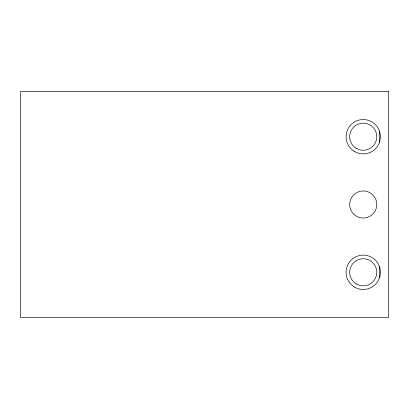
<?xml version="1.0" encoding="UTF-8"?>
<svg xmlns="http://www.w3.org/2000/svg" width="409" height="409" viewBox="0 0 409 409"><rect width="100%" height="100%" fill="white"/><g stroke="black" fill="none" stroke-linecap="round" stroke-linejoin="round"><path stroke-width="0.61" d="M379.511 131.1L379.511 142.588M379.511 266.412L379.511 277.9M388.55 91.524L20.45 91.524L20.45 317.476L388.55 317.476L388.55 91.524M353.657 214.086A13.558 13.558 0 0 0 376.336 208.007A13.558 13.558 0 0 0 359.736 191.407A13.558 13.558 0 0 0 353.657 214.086M354.659 287.159A17.173 17.173 0 0 0 380.416 272.287A17.173 17.173 0 0 0 354.659 257.414A17.173 17.173 0 0 0 354.659 287.159M354.22 151.325A17.173 17.173 0 0 0 380.406 137.225A17.173 17.173 0 0 0 355.099 121.596A17.173 17.173 0 0 0 354.22 151.325M356.464 148.457A13.558 13.558 0 0 0 376.801 136.713A13.558 13.558 0 0 0 356.464 124.975A13.558 13.558 0 0 0 356.464 148.457M356.464 284.025A13.558 13.558 0 0 0 376.801 272.287A13.558 13.558 0 0 0 356.464 260.543A13.558 13.558 0 0 0 356.464 284.025"/></g></svg>
